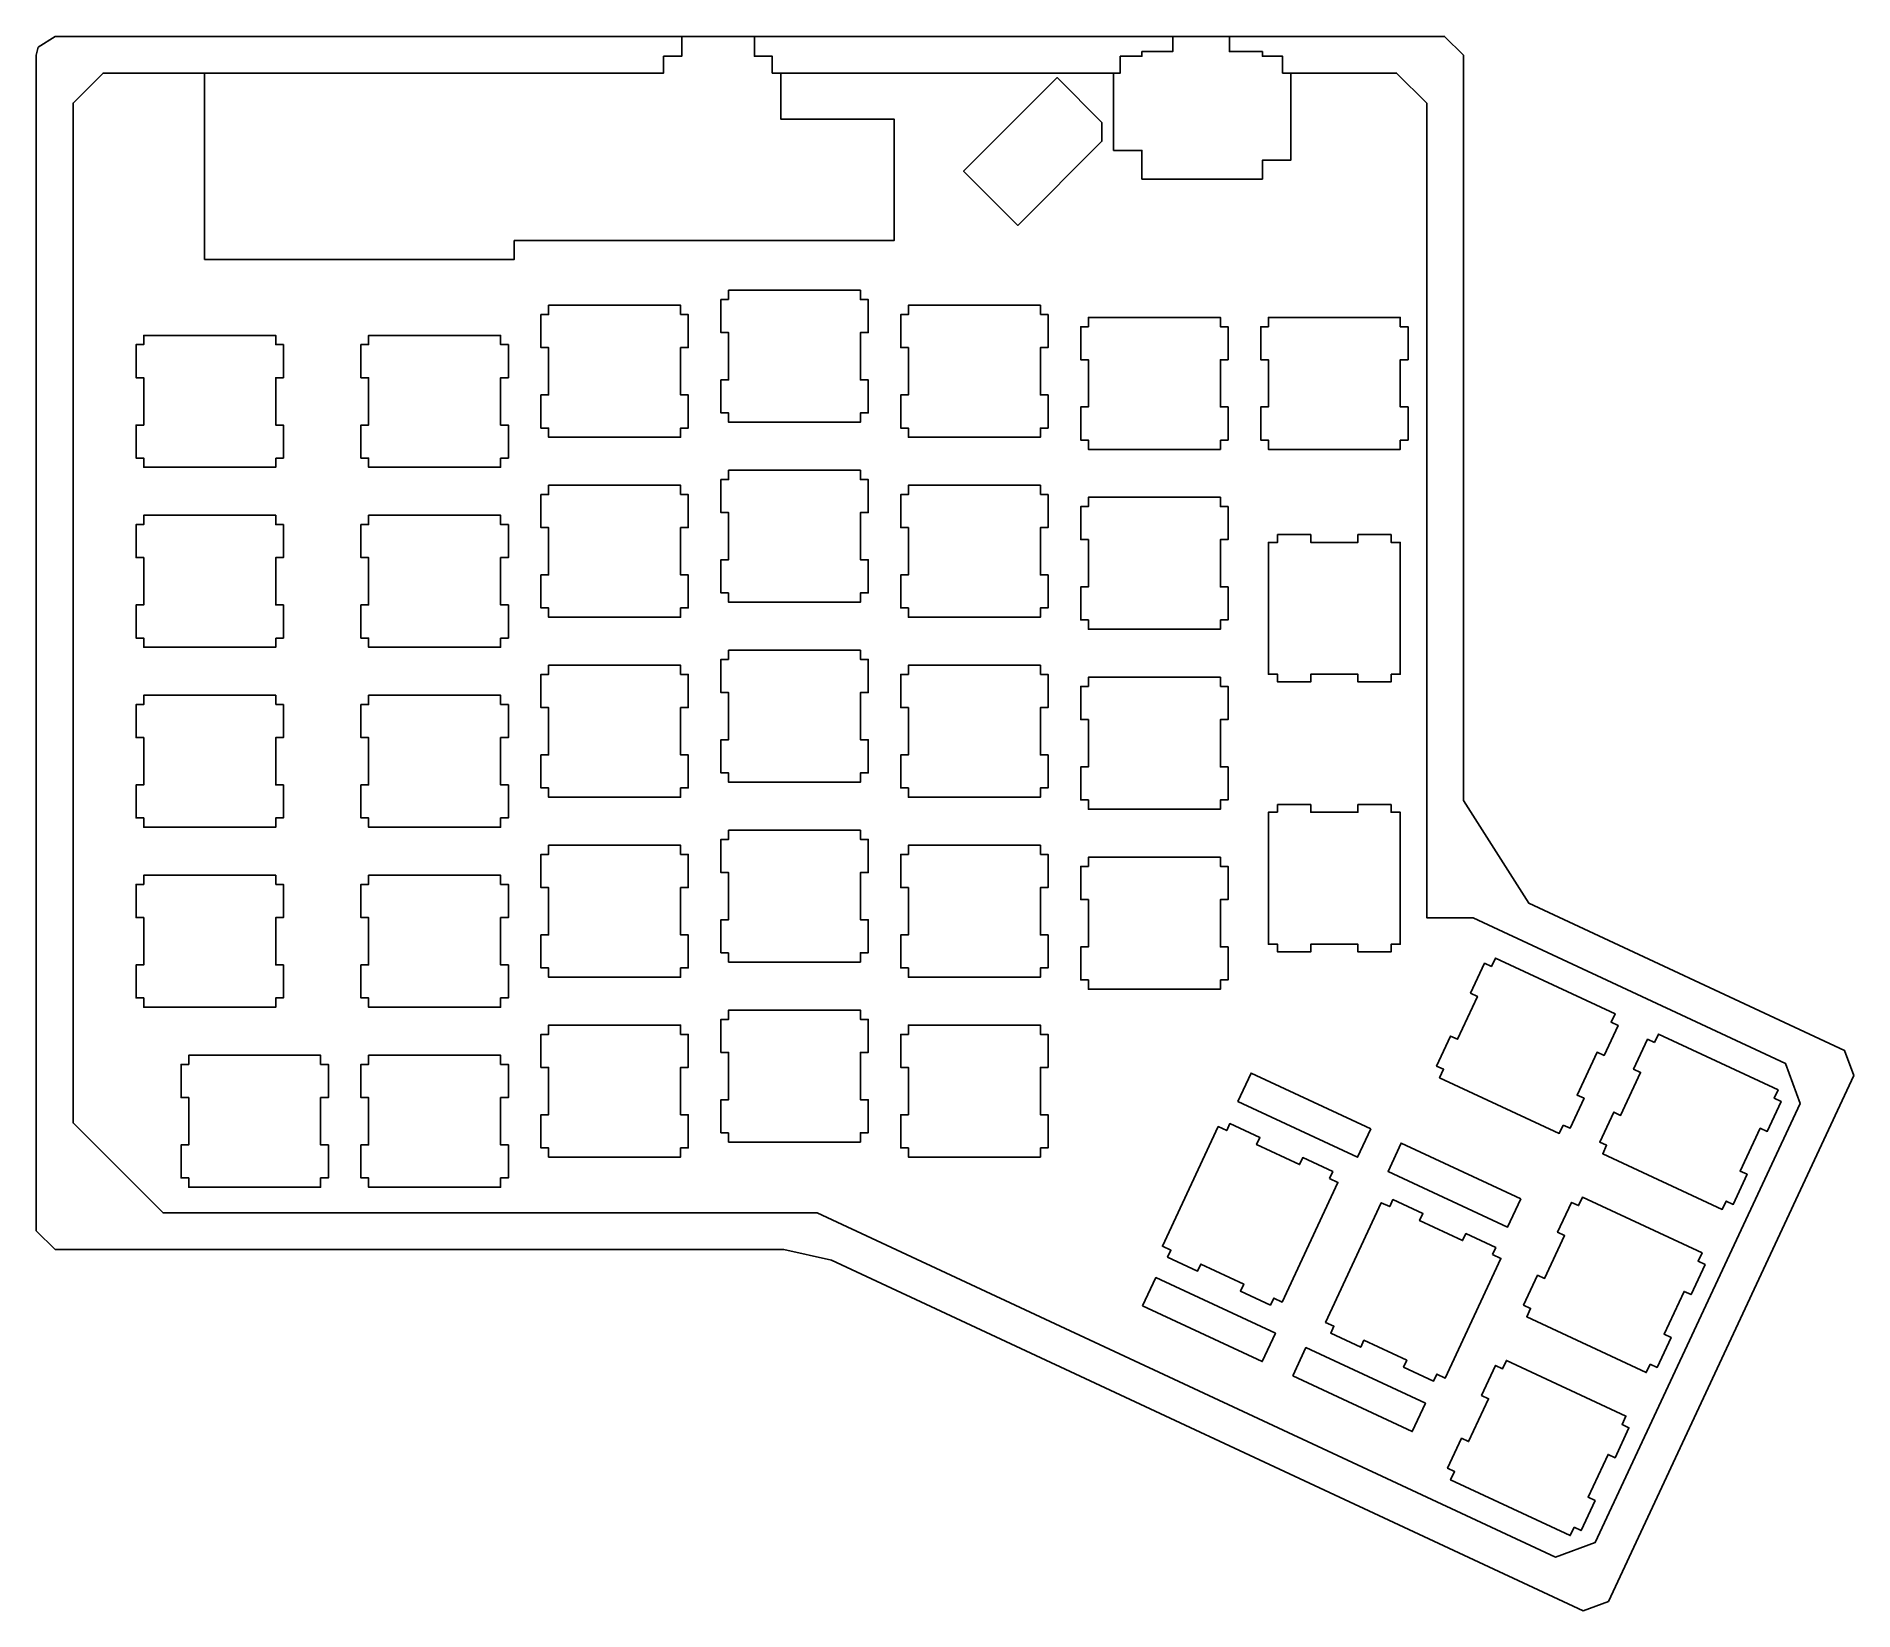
# Model space of a CAD drawing. Header units: millimetres. Extents: x 1 to 193, y 0 to 167.
import ezdxf

# ---------------------------------------------------------------- set-up
doc = ezdxf.new("R2010")
doc.units = ezdxf.units.MM
for name, color, linetype in [('In', 70, 'Continuous'), ('Out', 70, 'Continuous'), ('Switch', 70, 'Continuous')]:
    doc.layers.add(name, color=color, linetype=linetype)

msp = doc.modelspace()

# ---------------------------------------------------------------- linework, layer by layer
at = {"layer": 'In'}
for points in [[(76.59, 166.91, 0), (76.59, 167.02, 0), (68.89, 167.02, 0), (68.89, 166.91, 0), (68.89, 164.91, 0), (68.89, 166.91, 0), (68.89, 164.91, 0), (66.97, 164.91, 0), (66.97, 163.13, 0), (18.38, 163.13, 0), (18.38, 162.13, 0), (18.38, 143.41, 0), (51.16, 143.41, 0), (51.16, 145.41, 0), (91.38, 145.41, 0), (91.38, 158.26, 0), (79.38, 158.26, 0), (79.38, 163.13, 0), (78.48, 163.13, 0), (78.48, 164.91, 0), (76.59, 164.91, 0), (76.59, 166.91, 0), (76.59, 164.91, 0)], [(120.88, 165.41, 0), (120.32, 165.41, 0), (117.61, 165.41, 0), (117.61, 164.91, 0), (115.33, 164.91, 0), (115.33, 163.13, 0), (114.61, 163.13, 0), (114.61, 154.95, 0), (117.61, 154.95, 0), (117.61, 151.91, 0), (130.38, 151.91, 0), (130.38, 153.91, 0), (133.38, 153.91, 0), (133.38, 161.87, 0), (133.38, 163.13, 0), (132.5, 163.13, 0), (132.5, 164.91, 0), (130.38, 164.91, 0), (130.38, 165.41, 0), (127.67, 165.41, 0), (126.88, 165.41, 0), (126.88, 166.91, 0), (126.88, 167.02, 0), (120.88, 167.02, 0), (120.88, 166.91, 0)], [(18.38, 163.13, 0), (18.38, 143.41, 0), (51.16, 143.41, 0), (51.16, 145.41, 0), (91.38, 145.41, 0), (91.38, 158.26, 0), (79.38, 158.26, 0), (79.38, 163.13, 0), (114.61, 163.13, 0), (114.61, 154.95, 0), (117.61, 154.95, 0), (117.61, 151.91, 0), (130.38, 151.91, 0), (130.38, 153.91, 0), (133.38, 153.91, 0), (133.38, 161.87, 0), (133.38, 163.13, 0), (144.57, 163.13, 0), (147.77, 159.96, 0), (147.77, 73.72, 0), (152.67, 73.72, 0), (185.76, 58.29, 0), (187.3, 54.07, 0), (165.61, 7.57, 0), (161.4, 6.04, 0), (83.23, 42.48, 0), (13.99, 42.48, 0), (4.46, 52.01, 0), (4.46, 159.96, 0), (7.64, 163.13, 0)], [(113.38, 157.91, 0), (113.38, 155.91, 0), (104.48, 147.01, 0), (98.73, 152.76, 0), (108.63, 162.66, 0)]]:
    msp.add_polyline3d(points, close=True, dxfattribs=at)
at = {"layer": 'Out'}
for points in [[(76.59, 167.02, 0), (68.89, 167.02, 0), (56.8, 167.02, 0), (2.57, 167.02, 0), (0.76, 165.87, 0), (0.57, 165.02, 0), (0.57, 40.59, 0), (2.57, 38.59, 0), (79.7, 38.59, 0), (84.77, 37.47, 0), (164.34, 0.37, 0), (167, 1.34, 0), (192.97, 57.02, 0), (192, 59.68, 0), (158.59, 75.26, 0), (151.66, 86.13, 0), (151.66, 165.02, 0), (149.66, 167.02, 0), (149.66, 167.02, 0), (142.44, 167.02, 0), (126.88, 167.02, 0), (120.88, 167.02, 0)], [(117.61, 151.91, 0), (130.38, 151.91, 0), (130.38, 153.91, 0), (133.38, 153.91, 0), (133.38, 161.87, 0), (133.38, 163.13, 0), (132.5, 163.13, 0), (132.5, 164.91, 0), (130.38, 164.91, 0), (130.38, 165.41, 0), (127.67, 165.41, 0), (126.88, 165.41, 0), (126.88, 166.91, 0), (126.88, 167.02, 0), (120.88, 167.02, 0), (120.88, 166.91, 0), (120.88, 165.41, 0), (120.32, 165.41, 0), (117.61, 165.41, 0), (117.61, 164.91, 0), (115.33, 164.91, 0), (115.33, 163.13, 0), (114.61, 163.13, 0), (114.61, 154.95, 0), (117.61, 154.95, 0)]]:
    msp.add_polyline3d(points, close=True, dxfattribs=at)
at = {"layer": 'Switch'}
for points in [[(68.77, 137.57, 0), (68.77, 138.55, 0), (54.8, 138.55, 0), (54.8, 137.57, 0), (53.99, 137.57, 0), (53.99, 134.07, 0), (54.8, 134.07, 0), (54.8, 129.06, 0), (53.99, 129.06, 0), (53.99, 125.56, 0), (54.8, 125.56, 0), (54.8, 124.58, 0), (68.77, 124.58, 0), (68.77, 125.56, 0), (69.59, 125.56, 0), (69.59, 129.06, 0), (68.77, 129.06, 0), (68.77, 134.07, 0), (69.59, 134.07, 0), (69.59, 137.57, 0)], [(73.85, 139.16, 0), (73.04, 139.16, 0), (73.04, 135.66, 0), (73.85, 135.66, 0), (73.85, 130.66, 0), (73.04, 130.66, 0), (73.04, 127.16, 0), (73.85, 127.16, 0), (73.85, 126.17, 0), (87.82, 126.17, 0), (87.82, 127.16, 0), (88.64, 127.16, 0), (88.64, 130.66, 0), (87.82, 130.66, 0), (87.82, 135.66, 0), (88.64, 135.66, 0), (88.64, 139.16, 0), (87.82, 139.16, 0), (87.82, 140.14, 0), (73.85, 140.14, 0)], [(106.87, 137.57, 0), (106.87, 138.55, 0), (92.9, 138.55, 0), (92.9, 137.57, 0), (92.09, 137.57, 0), (92.09, 134.07, 0), (92.9, 134.07, 0), (92.9, 129.06, 0), (92.09, 129.06, 0), (92.09, 125.56, 0), (92.9, 125.56, 0), (92.9, 124.58, 0), (106.87, 124.58, 0), (106.87, 125.56, 0), (107.69, 125.56, 0), (107.69, 129.06, 0), (106.87, 129.06, 0), (106.87, 134.07, 0), (107.69, 134.07, 0), (107.69, 137.57, 0)], [(125.92, 124.29, 0), (126.74, 124.29, 0), (126.74, 127.79, 0), (125.92, 127.79, 0), (125.92, 132.79, 0), (126.74, 132.79, 0), (126.74, 136.29, 0), (125.92, 136.29, 0), (125.92, 137.27, 0), (111.95, 137.27, 0), (111.95, 136.29, 0), (111.14, 136.29, 0), (111.14, 132.79, 0), (111.95, 132.79, 0), (111.95, 127.79, 0), (111.14, 127.79, 0), (111.14, 124.29, 0), (111.95, 124.29, 0), (111.95, 123.3, 0), (125.92, 123.3, 0)], [(144.97, 124.29, 0), (145.79, 124.29, 0), (145.79, 127.79, 0), (144.97, 127.79, 0), (144.97, 132.79, 0), (145.79, 132.79, 0), (145.79, 136.29, 0), (144.97, 136.29, 0), (144.97, 137.27, 0), (131, 137.27, 0), (131, 136.29, 0), (130.19, 136.29, 0), (130.19, 132.79, 0), (131, 132.79, 0), (131, 127.79, 0), (130.19, 127.79, 0), (130.19, 124.29, 0), (131, 124.29, 0), (131, 123.3, 0), (144.97, 123.3, 0)], [(25.91, 122.38, 0), (26.72, 122.38, 0), (26.72, 125.88, 0), (25.91, 125.88, 0), (25.91, 130.89, 0), (26.72, 130.89, 0), (26.72, 134.39, 0), (25.91, 134.39, 0), (25.91, 135.37, 0), (11.94, 135.37, 0), (11.94, 134.39, 0), (11.13, 134.39, 0), (11.13, 130.89, 0), (11.94, 130.89, 0), (11.94, 125.88, 0), (11.13, 125.88, 0), (11.13, 122.38, 0), (11.94, 122.38, 0), (11.94, 121.4, 0), (25.91, 121.4, 0)], [(49.72, 122.38, 0), (50.54, 122.38, 0), (50.54, 125.88, 0), (49.72, 125.88, 0), (49.72, 130.89, 0), (50.54, 130.89, 0), (50.54, 134.39, 0), (49.72, 134.39, 0), (49.72, 135.37, 0), (35.75, 135.37, 0), (35.75, 134.39, 0), (34.94, 134.39, 0), (34.94, 130.89, 0), (35.75, 130.89, 0), (35.75, 125.88, 0), (34.94, 125.88, 0), (34.94, 122.38, 0), (35.75, 122.38, 0), (35.75, 121.4, 0), (49.72, 121.4, 0)], [(68.77, 118.52, 0), (68.77, 119.5, 0), (54.8, 119.5, 0), (54.8, 118.52, 0), (53.99, 118.52, 0), (53.99, 115.02, 0), (54.8, 115.02, 0), (54.8, 110.01, 0), (53.99, 110.01, 0), (53.99, 106.51, 0), (54.8, 106.51, 0), (54.8, 105.53, 0), (68.77, 105.53, 0), (68.77, 106.51, 0), (69.59, 106.51, 0), (69.59, 110.01, 0), (68.77, 110.01, 0), (68.77, 115.02, 0), (69.59, 115.02, 0), (69.59, 118.52, 0)], [(73.85, 108.11, 0), (73.85, 107.12, 0), (87.82, 107.12, 0), (87.82, 108.11, 0), (88.64, 108.11, 0), (88.64, 111.61, 0), (87.82, 111.61, 0), (87.82, 116.61, 0), (88.64, 116.61, 0), (88.64, 120.11, 0), (87.82, 120.11, 0), (87.82, 121.09, 0), (73.85, 121.09, 0), (73.85, 120.11, 0), (73.04, 120.11, 0), (73.04, 116.61, 0), (73.85, 116.61, 0), (73.85, 111.61, 0), (73.04, 111.61, 0), (73.04, 108.11, 0)], [(106.87, 118.52, 0), (106.87, 119.5, 0), (92.9, 119.5, 0), (92.9, 118.52, 0), (92.09, 118.52, 0), (92.09, 115.02, 0), (92.9, 115.02, 0), (92.9, 110.01, 0), (92.09, 110.01, 0), (92.09, 106.51, 0), (92.9, 106.51, 0), (92.9, 105.53, 0), (106.87, 105.53, 0), (106.87, 106.51, 0), (107.69, 106.51, 0), (107.69, 110.01, 0), (106.87, 110.01, 0), (106.87, 115.02, 0), (107.69, 115.02, 0), (107.69, 118.52, 0)], [(125.92, 105.24, 0), (126.74, 105.24, 0), (126.74, 108.74, 0), (125.92, 108.74, 0), (125.92, 113.75, 0), (126.74, 113.75, 0), (126.74, 117.25, 0), (125.92, 117.25, 0), (125.92, 118.23, 0), (111.95, 118.23, 0), (111.95, 117.25, 0), (111.14, 117.25, 0), (111.14, 113.75, 0), (111.95, 113.75, 0), (111.95, 108.74, 0), (111.14, 108.74, 0), (111.14, 105.24, 0), (111.95, 105.24, 0), (111.95, 104.26, 0), (125.92, 104.26, 0)], [(25.91, 103.33, 0), (26.72, 103.33, 0), (26.72, 106.83, 0), (25.91, 106.83, 0), (25.91, 111.84, 0), (26.72, 111.84, 0), (26.72, 115.34, 0), (25.91, 115.34, 0), (25.91, 116.32, 0), (11.94, 116.32, 0), (11.94, 115.34, 0), (11.13, 115.34, 0), (11.13, 111.84, 0), (11.94, 111.84, 0), (11.94, 106.83, 0), (11.13, 106.83, 0), (11.13, 103.33, 0), (11.94, 103.33, 0), (11.94, 102.35, 0), (25.91, 102.35, 0)], [(49.72, 103.33, 0), (50.54, 103.33, 0), (50.54, 106.83, 0), (49.72, 106.83, 0), (49.72, 111.84, 0), (50.54, 111.84, 0), (50.54, 115.34, 0), (49.72, 115.34, 0), (49.72, 116.32, 0), (35.75, 116.32, 0), (35.75, 115.34, 0), (34.94, 115.34, 0), (34.94, 111.84, 0), (35.75, 111.84, 0), (35.75, 106.83, 0), (34.94, 106.83, 0), (34.94, 103.33, 0), (35.75, 103.33, 0), (35.75, 102.35, 0), (49.72, 102.35, 0)], [(143.99, 99.49, 0), (144.97, 99.49, 0), (144.97, 113.46, 0), (143.99, 113.46, 0), (143.99, 114.28, 0), (140.49, 114.28, 0), (140.49, 113.46, 0), (135.49, 113.46, 0), (135.49, 114.28, 0), (131.98, 114.28, 0), (131.98, 113.46, 0), (131, 113.46, 0), (131, 99.49, 0), (131.98, 99.49, 0), (131.98, 98.68, 0), (135.49, 98.68, 0), (135.49, 99.49, 0), (140.49, 99.49, 0), (140.49, 98.68, 0), (143.99, 98.68, 0)], [(73.85, 101.06, 0), (73.04, 101.06, 0), (73.04, 97.56, 0), (73.85, 97.56, 0), (73.85, 92.56, 0), (73.04, 92.56, 0), (73.04, 89.06, 0), (73.85, 89.06, 0), (73.85, 88.07, 0), (87.82, 88.07, 0), (87.82, 89.06, 0), (88.64, 89.06, 0), (88.64, 92.56, 0), (87.82, 92.56, 0), (87.82, 97.56, 0), (88.64, 97.56, 0), (88.64, 101.06, 0), (87.82, 101.06, 0), (87.82, 102.04, 0), (73.85, 102.04, 0)], [(68.77, 99.47, 0), (68.77, 100.45, 0), (54.8, 100.45, 0), (54.8, 99.47, 0), (53.99, 99.47, 0), (53.99, 95.97, 0), (54.8, 95.97, 0), (54.8, 90.96, 0), (53.99, 90.96, 0), (53.99, 87.46, 0), (54.8, 87.46, 0), (54.8, 86.48, 0), (68.77, 86.48, 0), (68.77, 87.46, 0), (69.59, 87.46, 0), (69.59, 90.96, 0), (68.77, 90.96, 0), (68.77, 95.97, 0), (69.59, 95.97, 0), (69.59, 99.47, 0)], [(106.87, 99.47, 0), (106.87, 100.45, 0), (92.9, 100.45, 0), (92.9, 99.47, 0), (92.09, 99.47, 0), (92.09, 95.97, 0), (92.9, 95.97, 0), (92.9, 90.96, 0), (92.09, 90.96, 0), (92.09, 87.46, 0), (92.9, 87.46, 0), (92.9, 86.48, 0), (106.87, 86.48, 0), (106.87, 87.46, 0), (107.69, 87.46, 0), (107.69, 90.96, 0), (106.87, 90.96, 0), (106.87, 95.97, 0), (107.69, 95.97, 0), (107.69, 99.47, 0)], [(125.92, 98.2, 0), (125.92, 99.18, 0), (111.95, 99.18, 0), (111.95, 98.2, 0), (111.14, 98.2, 0), (111.14, 94.7, 0), (111.95, 94.7, 0), (111.95, 89.69, 0), (111.14, 89.69, 0), (111.14, 86.19, 0), (111.95, 86.19, 0), (111.95, 85.21, 0), (125.92, 85.21, 0), (125.92, 86.19, 0), (126.74, 86.19, 0), (126.74, 89.69, 0), (125.92, 89.69, 0), (125.92, 94.7, 0), (126.74, 94.7, 0), (126.74, 98.2, 0)], [(25.91, 96.29, 0), (25.91, 97.27, 0), (11.94, 97.27, 0), (11.94, 96.29, 0), (11.13, 96.29, 0), (11.13, 92.79, 0), (11.94, 92.79, 0), (11.94, 87.78, 0), (11.13, 87.78, 0), (11.13, 84.28, 0), (11.94, 84.28, 0), (11.94, 83.3, 0), (25.91, 83.3, 0), (25.91, 84.28, 0), (26.72, 84.28, 0), (26.72, 87.78, 0), (25.91, 87.78, 0), (25.91, 92.79, 0), (26.72, 92.79, 0), (26.72, 96.29, 0)], [(49.72, 96.29, 0), (49.72, 97.27, 0), (35.75, 97.27, 0), (35.75, 96.29, 0), (34.94, 96.29, 0), (34.94, 92.79, 0), (35.75, 92.79, 0), (35.75, 87.78, 0), (34.94, 87.78, 0), (34.94, 84.28, 0), (35.75, 84.28, 0), (35.75, 83.3, 0), (49.72, 83.3, 0), (49.72, 84.28, 0), (50.54, 84.28, 0), (50.54, 87.78, 0), (49.72, 87.78, 0), (49.72, 92.79, 0), (50.54, 92.79, 0), (50.54, 96.29, 0)], [(131.98, 84.89, 0), (131, 84.89, 0), (131, 70.92, 0), (131.98, 70.92, 0), (131.98, 70.11, 0), (135.49, 70.11, 0), (135.49, 70.92, 0), (140.49, 70.92, 0), (140.49, 70.11, 0), (143.99, 70.11, 0), (143.99, 70.92, 0), (144.97, 70.92, 0), (144.97, 84.89, 0), (143.99, 84.89, 0), (143.99, 85.7, 0), (140.49, 85.7, 0), (140.49, 84.89, 0), (135.49, 84.89, 0), (135.49, 85.7, 0), (131.98, 85.7, 0)], [(73.85, 70.01, 0), (73.85, 69.02, 0), (87.82, 69.02, 0), (87.82, 70.01, 0), (88.64, 70.01, 0), (88.64, 73.51, 0), (87.82, 73.51, 0), (87.82, 78.51, 0), (88.64, 78.51, 0), (88.64, 82.01, 0), (87.82, 82.01, 0), (87.82, 82.99, 0), (73.85, 82.99, 0), (73.85, 82.01, 0), (73.04, 82.01, 0), (73.04, 78.51, 0), (73.85, 78.51, 0), (73.85, 73.51, 0), (73.04, 73.51, 0), (73.04, 70.01, 0)], [(68.77, 80.42, 0), (68.77, 81.4, 0), (54.8, 81.4, 0), (54.8, 80.42, 0), (53.99, 80.42, 0), (53.99, 76.92, 0), (54.8, 76.92, 0), (54.8, 71.91, 0), (53.99, 71.91, 0), (53.99, 68.41, 0), (54.8, 68.41, 0), (54.8, 67.43, 0), (68.77, 67.43, 0), (68.77, 68.41, 0), (69.59, 68.41, 0), (69.59, 71.91, 0), (68.77, 71.91, 0), (68.77, 76.92, 0), (69.59, 76.92, 0), (69.59, 80.42, 0)], [(106.87, 80.42, 0), (106.87, 81.4, 0), (92.9, 81.4, 0), (92.9, 80.42, 0), (92.09, 80.42, 0), (92.09, 76.92, 0), (92.9, 76.92, 0), (92.9, 71.91, 0), (92.09, 71.91, 0), (92.09, 68.41, 0), (92.9, 68.41, 0), (92.9, 67.43, 0), (106.87, 67.43, 0), (106.87, 68.41, 0), (107.69, 68.41, 0), (107.69, 71.91, 0), (106.87, 71.91, 0), (106.87, 76.92, 0), (107.69, 76.92, 0), (107.69, 80.42, 0)], [(125.92, 67.14, 0), (126.74, 67.14, 0), (126.74, 70.64, 0), (125.92, 70.64, 0), (125.92, 75.65, 0), (126.74, 75.65, 0), (126.74, 79.15, 0), (125.92, 79.15, 0), (125.92, 80.13, 0), (111.95, 80.13, 0), (111.95, 79.15, 0), (111.14, 79.15, 0), (111.14, 75.65, 0), (111.95, 75.65, 0), (111.95, 70.64, 0), (111.14, 70.64, 0), (111.14, 67.14, 0), (111.95, 67.14, 0), (111.95, 66.16, 0), (125.92, 66.16, 0)], [(25.91, 77.24, 0), (25.91, 78.22, 0), (11.94, 78.22, 0), (11.94, 77.24, 0), (11.13, 77.24, 0), (11.13, 73.74, 0), (11.94, 73.74, 0), (11.94, 68.73, 0), (11.13, 68.73, 0), (11.13, 65.23, 0), (11.94, 65.23, 0), (11.94, 64.25, 0), (25.91, 64.25, 0), (25.91, 65.23, 0), (26.72, 65.23, 0), (26.72, 68.73, 0), (25.91, 68.73, 0), (25.91, 73.74, 0), (26.72, 73.74, 0), (26.72, 77.24, 0)], [(49.72, 77.24, 0), (49.72, 78.22, 0), (35.75, 78.22, 0), (35.75, 77.24, 0), (34.94, 77.24, 0), (34.94, 73.74, 0), (35.75, 73.74, 0), (35.75, 68.73, 0), (34.94, 68.73, 0), (34.94, 65.23, 0), (35.75, 65.23, 0), (35.75, 64.25, 0), (49.72, 64.25, 0), (49.72, 65.23, 0), (50.54, 65.23, 0), (50.54, 68.73, 0), (49.72, 68.73, 0), (49.72, 73.74, 0), (50.54, 73.74, 0), (50.54, 77.24, 0)], [(162.21, 51.78, 0), (162.94, 51.43, 0), (164.43, 54.61, 0), (163.69, 54.95, 0), (165.81, 59.49, 0), (166.54, 59.14, 0), (168.02, 62.32, 0), (167.28, 62.66, 0), (167.7, 63.55, 0), (155.04, 69.45, 0), (154.62, 68.57, 0), (153.89, 68.91, 0), (152.41, 65.74, 0), (153.14, 65.39, 0), (151.03, 60.85, 0), (150.29, 61.2, 0), (148.81, 58.02, 0), (149.55, 57.68, 0), (149.13, 56.79, 0), (161.79, 50.89, 0)], [(73.85, 50.96, 0), (73.85, 49.97, 0), (87.82, 49.97, 0), (87.82, 50.96, 0), (88.64, 50.96, 0), (88.64, 54.46, 0), (87.82, 54.46, 0), (87.82, 59.46, 0), (88.64, 59.46, 0), (88.64, 62.96, 0), (87.82, 62.96, 0), (87.82, 63.94, 0), (73.85, 63.94, 0), (73.85, 62.96, 0), (73.04, 62.96, 0), (73.04, 59.46, 0), (73.85, 59.46, 0), (73.85, 54.46, 0), (73.04, 54.46, 0), (73.04, 50.96, 0)], [(68.77, 49.36, 0), (69.59, 49.36, 0), (69.59, 52.86, 0), (68.77, 52.86, 0), (68.77, 57.87, 0), (69.59, 57.87, 0), (69.59, 61.37, 0), (68.77, 61.37, 0), (68.77, 62.35, 0), (54.8, 62.35, 0), (54.8, 61.37, 0), (53.99, 61.37, 0), (53.99, 57.87, 0), (54.8, 57.87, 0), (54.8, 52.86, 0), (53.99, 52.86, 0), (53.99, 49.36, 0), (54.8, 49.36, 0), (54.8, 48.38, 0), (68.77, 48.38, 0)], [(106.87, 49.36, 0), (107.69, 49.36, 0), (107.69, 52.86, 0), (106.87, 52.86, 0), (106.87, 57.87, 0), (107.69, 57.87, 0), (107.69, 61.37, 0), (106.87, 61.37, 0), (106.87, 62.35, 0), (92.9, 62.35, 0), (92.9, 61.37, 0), (92.09, 61.37, 0), (92.09, 57.87, 0), (92.9, 57.87, 0), (92.9, 52.86, 0), (92.09, 52.86, 0), (92.09, 49.36, 0), (92.9, 49.36, 0), (92.9, 48.38, 0), (106.87, 48.38, 0)], [(171.89, 60.52, 0), (171.15, 60.86, 0), (169.67, 57.69, 0), (170.41, 57.34, 0), (168.29, 52.8, 0), (167.56, 53.15, 0), (166.08, 49.97, 0), (166.81, 49.63, 0), (166.4, 48.74, 0), (179.06, 42.84, 0), (179.47, 43.73, 0), (180.21, 43.38, 0), (181.69, 46.56, 0), (180.95, 46.9, 0), (183.07, 51.44, 0), (183.81, 51.1, 0), (185.28, 54.27, 0), (184.55, 54.61, 0), (184.96, 55.5, 0), (172.3, 61.4, 0)], [(16.7, 46.18, 0), (16.7, 45.2, 0), (30.67, 45.2, 0), (30.67, 46.18, 0), (31.49, 46.18, 0), (31.49, 49.68, 0), (30.67, 49.68, 0), (30.67, 54.69, 0), (31.49, 54.69, 0), (31.49, 58.19, 0), (30.67, 58.19, 0), (30.67, 59.17, 0), (16.7, 59.17, 0), (16.7, 58.19, 0), (15.89, 58.19, 0), (15.89, 54.69, 0), (16.7, 54.69, 0), (16.7, 49.68, 0), (15.89, 49.68, 0), (15.89, 46.18, 0)], [(49.72, 58.19, 0), (49.72, 59.17, 0), (35.75, 59.17, 0), (35.75, 58.19, 0), (34.94, 58.19, 0), (34.94, 54.69, 0), (35.75, 54.69, 0), (35.75, 49.68, 0), (34.94, 49.68, 0), (34.94, 46.18, 0), (35.75, 46.18, 0), (35.75, 45.2, 0), (49.72, 45.2, 0), (49.72, 46.18, 0), (50.54, 46.18, 0), (50.54, 49.68, 0), (49.72, 49.68, 0), (49.72, 54.69, 0), (50.54, 54.69, 0), (50.54, 58.19, 0)], [(141.84, 51.37, 0), (129.18, 57.27, 0), (127.78, 54.28, 0), (140.45, 48.37, 0)], [(137.47, 46.12, 0), (137.81, 46.85, 0), (134.64, 48.33, 0), (134.3, 47.6, 0), (129.76, 49.71, 0), (130.1, 50.45, 0), (126.93, 51.93, 0), (126.59, 51.19, 0), (125.7, 51.61, 0), (119.79, 38.95, 0), (120.68, 38.53, 0), (120.34, 37.8, 0), (123.51, 36.31, 0), (123.85, 37.05, 0), (128.39, 34.94, 0), (128.05, 34.2, 0), (131.22, 32.72, 0), (131.57, 33.46, 0), (132.45, 33.04, 0), (138.36, 45.7, 0)], [(157.72, 43.96, 0), (145.06, 49.86, 0), (143.67, 46.87, 0), (156.33, 40.97, 0)], [(154.74, 38.06, 0), (155.08, 38.8, 0), (151.91, 40.28, 0), (151.56, 39.55, 0), (147.02, 41.66, 0), (147.37, 42.4, 0), (144.19, 43.88, 0), (143.85, 43.14, 0), (142.96, 43.56, 0), (137.06, 30.89, 0), (137.95, 30.48, 0), (137.6, 29.74, 0), (140.78, 28.26, 0), (141.12, 29, 0), (145.66, 26.88, 0), (145.31, 26.15, 0), (148.49, 24.67, 0), (148.83, 25.41, 0), (149.72, 24.99, 0), (155.62, 37.65, 0)], [(171.42, 26.46, 0), (172.16, 26.12, 0), (173.64, 29.29, 0), (172.9, 29.63, 0), (175.02, 34.17, 0), (175.76, 33.83, 0), (177.24, 37, 0), (176.5, 37.35, 0), (176.91, 38.24, 0), (164.25, 44.14, 0), (163.84, 43.25, 0), (163.1, 43.59, 0), (161.62, 40.42, 0), (162.36, 40.08, 0), (160.24, 35.54, 0), (159.51, 35.88, 0), (158.03, 32.71, 0), (158.76, 32.37, 0), (158.35, 31.48, 0), (171.01, 25.57, 0)], [(117.69, 32.64, 0), (130.35, 26.73, 0), (131.75, 29.73, 0), (119.09, 35.63, 0)], [(133.58, 25.23, 0), (146.24, 19.33, 0), (147.63, 22.32, 0), (134.97, 28.22, 0)], [(163.37, 9.2, 0), (164.11, 8.85, 0), (165.59, 12.02, 0), (164.85, 12.37, 0), (166.97, 16.91, 0), (167.7, 16.56, 0), (169.18, 19.74, 0), (168.45, 20.08, 0), (168.86, 20.97, 0), (156.2, 26.87, 0), (155.79, 25.98, 0), (155.05, 26.33, 0), (153.57, 23.16, 0), (154.31, 22.81, 0), (152.19, 18.27, 0), (151.45, 18.62, 0), (149.98, 15.44, 0), (150.71, 15.1, 0), (150.3, 14.21, 0), (162.96, 8.31, 0)]]:
    msp.add_polyline3d(points, close=True, dxfattribs=at)

doc.saveas('drawing.dxf')
